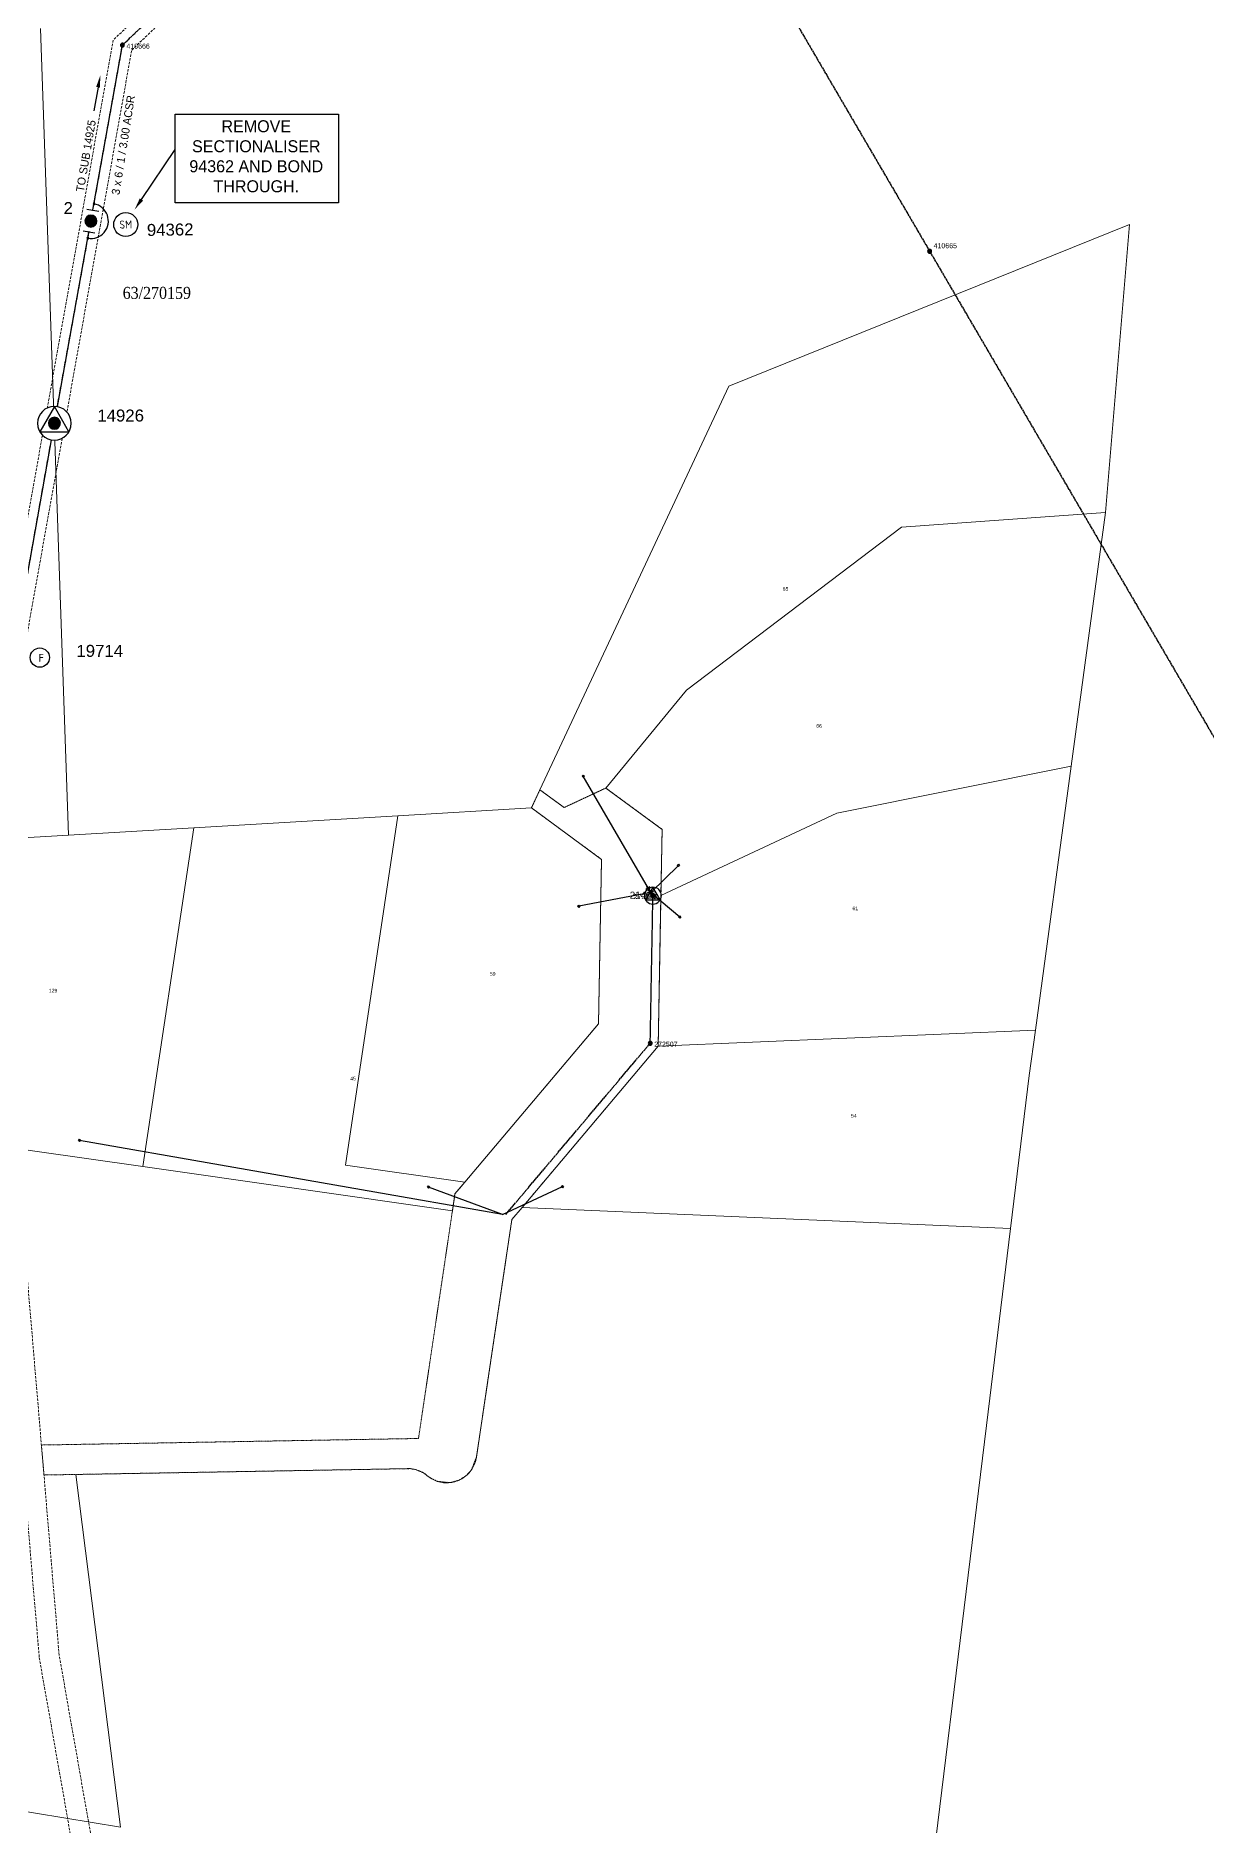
# Model space of a CAD drawing. Header units: metres. Extents: x 209078 to 212397, y 6290320 to 6293148.
# Drawn here: x 211017 to 211602, y 6291434 to 6292328 of the extents above; entities that cross this region are included whole.
import ezdxf
from ezdxf import colors
from ezdxf.entities.mleader import LeaderData, LeaderLine
from ezdxf.enums import TextEntityAlignment as Align
from ezdxf.math import Vec2, Vec3

# ---------------------------------------------------------------- set-up
doc = ezdxf.new("R2010")
doc.units = ezdxf.units.M
for name, pattern in [('Cable Exist OH', [1, 1, 0]), ('HIDDEN', [0.375, 0.25, -0.125]), ('HIDDEN2', [0.1875, 0.125, -0.0625])]:
    doc.linetypes.add(name, pattern=pattern)
doc.layers.get('0').update_dxf_attribs({"color": 6})
doc.layers.add('Cadastre Land Parcels_SP_EXT', color=9, linetype='Continuous', lineweight=5)
doc.layers.add('Cadastre Other Property_SP_EXT', color=9, linetype='HIDDEN', lineweight=5)
for name, color, linetype in [('Equip_LV_EXT', 7, 'Continuous'), ('Equip_SP_HV_EXT', 7, 'Continuous'), ('Mains_HV_EXT', 7, 'Continuous'), ('Mains_HV_NEW', 2, 'Continuous'), ('Mains_HV_NEW_Hardwired', 2, 'Continuous'), ('Notes', 7, 'Continuous'), ('Notes_HV_MISC', 7, 'Continuous'), ('Notes_SP_MISC', 7, 'Continuous'), ('OH_Details_SP_MISC', 7, 'Continuous'), ('Services_SP_EXT', 7, 'Continuous'), ('Sub_SP_TR_HV_LV_EXT', 7, 'Continuous'), ('SupportsOH_SP_TR_HV_LV_SL_EXT', 7, 'Continuous'), ('SupportsOH_SP_TR_HV_LV_SL_MOD', 3, 'Continuous')]:
    doc.layers.add(name, color=color, linetype=linetype)
doc.styles.add('iecARIAL', font='arial.ttf', dxfattribs={"height": 2})
doc.styles.add('iecISOCP', font='isocp.shx')
doc.styles.add('IESYMBOL1', font='isocp.shx')
doc.styles.add('POLE_LABEL', font='arial.ttf')
doc.styles.get("Standard").update_dxf_attribs({"font": 'arial.ttf'})
doc.styles.add('SWITCH_LABEL', font='arial.ttf', dxfattribs={"height": 2.5})

# ---------------------------------------------------------------- blocks, each defined once
blk = doc.blocks.new('SUB_POLE_EXT')
blk.add_wipeout([(0, 4.22), (0.42, 4.2), (0.83, 4.14), (1.21, 4.05), (1.62, 3.9), (1.99, 3.72), (2.35, 3.51), (2.68, 3.26), (2.99, 2.99), (3.28, 2.66), (3.52, 2.34), (3.76, 1.92), (3.9, 1.62), (4.04, 1.23), (4.18, 0.63), (4.22, 0), (4.18, -0.61), (4.06, -1.15), (3.9, -1.62), (3.58, -2.24), (3.22, -2.73), (2.97, -3.01), (2.68, -3.26), (2.36, -3.5), (2, -3.72), (1.64, -3.89), (1.25, -4.03), (0.82, -4.14), (0.42, -4.2), (0, -4.22), (-0.41, -4.2), (-0.8, -4.15), (-1.21, -4.05), (-1.62, -3.9), (-1.99, -3.73), (-2.35, -3.51), (-2.68, -3.26), (-2.96, -3.02), (-3.23, -2.72), (-3.51, -2.35), (-3.71, -2.01), (-3.91, -1.6), (-4.05, -1.21), (-4.16, -0.76), (-4.22, -0.14), (-4.21, 0.39), (-4.14, 0.83), (-4.03, 1.27), (-3.9, 1.63), (-3.71, 2.02), (-3.5, 2.37), (-3.28, 2.67), (-2.99, 2.99), (-2.68, 3.27), (-2.33, 3.52), (-1.98, 3.73), (-1.63, 3.9), (-1.2, 4.05), (-0.78, 4.15), (-0.4, 4.21)])
blk.add_line((2.16, 0.48), (2.16, 0.48, 0))
blk.add_lwpolyline([(-4.22, 0, 1), (4.22, 0, 1)], format="xyb", close=True)
blk.add_lwpolyline([(2.14, 0.52), (0, 4.22), (-3.66, -2.11), (3.66, -2.11)], close=True)
for tag, height, flags, p in [('STREET_CODE', 0.2, 9, (1.5, 0)), ('ASSET_NUM', 3.5, 8, (2, 2)), ('CONSTRUCTED_VOLTAGE', 0.2, 9, (1.5, -0.2)), ('OPERATING_VOLTAGE', 0.2, 9, (1.5, -0.6)), ('OPERATED_BY', 0.2, 9, (1.5, -0.8)), ('ORIENTATION', 0.2, 9, (1.5, -1.2)), ('OWNED_BY', 0.2, 9, (1.5, -1.4)), ('SECONDARY_VOLTAGE', 0.2, 9, (1.5, -1.6)), ('STATE', 0.2, 9, (1.5, -1.8)), ('SUBSTATION_TYPE', 0.2, 9, (1.5, -2)), ('STREETNAME', 0.2, 9, (1.5, -2.8)), ('SUBURB', 0.2, 9, (1.5, -3)), ('Z', 0.2, 1, (1.5, -3.4)), ('NO_PHASES', 0.2, 9, (1.5, -0.4)), ('MAINTAINED_BY', 0.2, 9, (1.5, -1)), ('USAGE', 0.2, 9, (1.5, -2.2)), ('LEGEND', 0.2, 9, (1.5, -2.4)), ('LOCATION', 0.2, 9, (1.5, -2.6)), ('NOTES', 0.2, 9, (1.5, -3.2))]:
    blk.add_attdef(tag, text='', height=height, dxfattribs=dict(flags=flags)).set_placement(p, align=Align.MIDDLE_LEFT)
blk = doc.blocks.new('LV_OH_LINKS_DISTFUSE_EXT')
for p, q in [((0, 0), (0.96, 0)), ((3.84, 0), (4.8, 0))]:
    blk.add_line(p, q)
blk.add_lwpolyline([(3.84, -1.2), (3.84, 1.2), (0.96, -1.2), (0.96, 1.2)], close=True)
at = {"flags": 9}
for tag, p in [('ACTUAL_STATUS', (0, 0)), ('CONSTRUCTED_VOLTAGE', (0, -0.2)), ('OPERATING_VOLTAGE', (0, -0.6)), ('ORIENTATION', (0, -0.8)), ('OWNED_BY', (0, -1)), ('STATE', (0, -1.2)), ('SWITCH_TYPE', (0, -1.4)), ('NO_PHASES', (0, -0.4)), ('USAGE', (0, -1.6)), ('NOTES', (0, -1.8))]:
    blk.add_attdef(tag, text='', height=0.2, dxfattribs=at).set_placement(p, align=Align.MIDDLE_LEFT)
at = {"flags": 1}
blk.add_attdef('Z', (0, 0), '', height=0.2, dxfattribs=at)
blk = doc.blocks.new('CCP_EXT')
blk.add_wipeout([(0, 0.57), (0.57, 0), (0, -0.57), (-0.57, 0)])
blk.add_lwpolyline([(-0.57, 0), (0, 0.57), (0.57, 0), (0, -0.57), (-0.57, 0)])
at = {"flags": 1}
blk.add_attdef('Z', (0, 0), '', height=0.2, dxfattribs=at)
at = {"flags": 9}
for tag, p in [('CCP_TYPE', (0, 0)), ('CONSTRUCTED_VOLTAGE', (0, -0.2)), ('OPERATING_VOLTAGE', (0, -0.6)), ('ORIENTATION', (0, -0.8)), ('OWNED_BY', (0, -1)), ('STATE', (0, -1.8)), ('NO_PHASES', (0, -0.4)), ('USAGE', (0, -1.2)), ('LEGEND', (0, -1.4)), ('LIFE_SUPPORT', (0, -1.6)), ('NOTES', (0, -2))]:
    blk.add_attdef(tag, text='', height=0.2, dxfattribs=at).set_placement(p, align=Align.MIDDLE_LEFT)
blk = doc.blocks.new('POLE_EXT')
blk.add_hatch(color=256).paths.add_polyline_path([(-1, 0, 1), (1, 0, 1)])
blk.add_lwpolyline([(-1, 0, 1), (1, 0, 1)], format="xyb", close=True)
for tag, height, flags, p in [('pNumber', 2.5, 8, (-17.84, 2.07)), ('OWNED_BY', 0.2, 9, (1.35, -0.4)), ('SPECIAL_USE', 0.2, 9, (1.35, -0.8)), ('STATE', 0.2, 9, (1.35, -1)), ('cLV', 0.2, 9, (1.35, -1.4)), ('hDepth', 0.2, 9, (1.35, -1.6)), ('hDia', 0.2, 9, (1.35, -1.8)), ('cHV', 0.2, 9, (1.35, -2)), ('PARENT', 0.2, 9, (1.35, -0.6)), ('USAGE', 0.2, 9, (1.35, -1.2)), ('LBRACKET', 0.2, 9, (1.35, -2.2)), ('LExisting', 0.2, 9, (1.35, -2.4)), ('LANTNUMBER', 0.2, 9, (1.35, -2.6)), ('LOther', 0.2, 9, (1.35, -2.8)), ('LRemove', 0.2, 9, (1.35, -3)), ('cLinedev', 0.2, 9, (1.35, -3.4)), ('pExisting', 0.2, 9, (1.35, -3.8)), ('pFooting', 0.2, 9, (1.35, -4.4)), ('pNew', 0.2, 9, (1.35, -4.6)), ('pRelocate', 0.2, 9, (1.35, -5)), ('pRemove', 0.2, 9, (1.35, -5.2)), ('pReplace', 0.2, 9, (1.35, -5.4)), ('pStay', 0.2, 9, (1.35, -5.6)), ('pType', 0.2, 9, (1.35, -5.8)), ('cspan', 0.2, 9, (1.35, -6)), ('LEGEND', 0.2, 9, (1.35, -3.2)), ('LOCATION', 0.2, 9, (1.35, -3.6)), ('PFNUMBER', 0.2, 9, (1.35, -4)), ('NEWPFNUMBER', 0.2, 9, (1.35, -4.2)), ('STREETNAME', 0.2, 9, (1.35, -6.2)), ('SUBURB', 0.2, 9, (1.35, -6.4)), ('OPERATED_BY', 0.2, 9, (1.36, -7.01)), ('NOTES', 0.2, 9, (1.35, -6.6)), ('MAINTAINED_BY', 0.2, 9, (1.36, -6.81))]:
    blk.add_attdef(tag, text='', height=height, dxfattribs=dict(flags=flags)).set_placement(p, align=Align.MIDDLE_LEFT)
at = {"style": 'POLE_LABEL'}
for tag, height, flags, p in [('ASSET_NUM', 2.5, 8, (2, 2)), ('STRUCTURE_PLANT_NUMBER', 0.2, 9, (1.35, 0.03)), ('STREET_CODE', 0.2, 9, (1.35, -0.2))]:
    blk.add_attdef(tag, text='', height=height, dxfattribs=dict(at, flags=flags)).set_placement(p, align=Align.MIDDLE_LEFT)
at = {"flags": 1}
blk.add_attdef('Z', (1.35, -7.33), '', height=0.2, dxfattribs=at)
blk = doc.blocks.new('*U126')
blk.add_circle((9.93, -3.58), 2.4)
at = {"insert": (9.64, -2.66), "char_height": 2, "width": 1.2998, "attachment_point": 1, "style": 'iecISOCP'}
blk.add_mtext('F', dxfattribs=at)
for tag, height, flags, p in [('STREET_CODE', 0.2, 9, (1.5, 0)), ('ASSET_NUM', 2.5, 8, (2, 2)), ('CONSTRUCTED_VOLTAGE', 0.2, 9, (1.5, -0.2)), ('OPERATING_VOLTAGE', 0.2, 9, (1.5, -0.8)), ('ORIENTATION', 0.2, 9, (1.5, -1)), ('OWNED_BY', 0.2, 9, (1.5, -1.2)), ('STATE', 0.2, 9, (1.5, -1.4)), ('STREETNAME', 0.2, 9, (1.5, -2.2)), ('SUBURB', 0.2, 9, (1.5, -2.4)), ('Z', 0.2, 1, (1.5, -2.8)), ('FLITE_NUMBER', 0.2, 9, (1.5, -0.4)), ('USAGE', 0.2, 9, (1.5, -1.6)), ('LEGEND', 0.2, 9, (1.5, -1.8)), ('LOCATION', 0.2, 9, (1.5, -2)), ('NOTES', 0.2, 9, (1.5, -2.6)), ('INDICATOR_TYPE', 0.2, 9, (1.5, -0.6))]:
    blk.add_attdef(tag, text='', height=height, dxfattribs=dict(flags=flags)).set_placement(p, align=Align.MIDDLE_LEFT)
blk = doc.blocks.new('*U125')
blk.add_circle((8.68, -1.01), 3)
at = {"style": 'IESYMBOL1'}
blk.add_text('SM', height=2, dxfattribs=at).set_placement((8.68, -1.01), align=Align.MIDDLE)
at = {"flags": 1}
blk.add_attdef('Z', (0, 0), '', height=0.2, dxfattribs=at)
at = {"style": 'SWITCH_LABEL'}
for tag, height, flags, p in [('ASSET_NUM', 2.5, 8, (2, 2)), ('STREET_CODE', 0.2, 9, (0, -0.2))]:
    blk.add_attdef(tag, text='', height=height, dxfattribs=dict(at, flags=flags)).set_placement(p, align=Align.MIDDLE_LEFT)
at = {"flags": 9}
for tag, p in [('ACTUAL_STATUS', (0, -0.4)), ('CONSTRUCTED_VOLTAGE', (0, -0.6)), ('OPERATING_VOLTAGE', (0, -1)), ('ORIENTATION', (0, -1.2)), ('OWNED_BY', (0, -1.4)), ('SECTIONALISER_TYPE', (0, -1.6)), ('STATE', (0, -1.8)), ('STREETNAME', (0, -2.6)), ('SUBURB', (0, -2.8)), ('NO_PHASES', (0, -0.8)), ('USAGE', (0, -2)), ('LEGEND', (0, -2.2)), ('LOCATION', (0, -2.4)), ('NOTES', (0, -3))]:
    blk.add_attdef(tag, text='', height=0.2, dxfattribs=at).set_placement(p, align=Align.MIDDLE_LEFT)
blk = doc.blocks.new('End Shackle_NEW')
at = {"flags": 9}
for tag, p in [('OPERATED_BY', (0, -2.01)), ('NOTES', (0, -1.6)), ('MAINTAINED_BY', (0, -1.81))]:
    blk.add_attdef(tag, text='', height=0.2, dxfattribs=at).set_placement(p, align=Align.MIDDLE_LEFT)
blk.add_wipeout([(-0.25, 0), (-0.25, 1.81), (0.25, 1.82), (0.25, 0)])
blk.add_line((1, 1.81), (-1, 1.81))
at = {"flags": 1}
blk.add_attdef('Z', (0, 0), '', height=0.2, dxfattribs=at)
at = {"flags": 9}
for tag, p in [('CONNECTOR_TYPE', (0, 0)), ('CONSTRUCTED_VOLTAGE', (0, -0.2)), ('OPERATING_VOLTAGE', (0, -0.6)), ('ORIENTATION', (0, -0.8)), ('OWNED_BY', (0, -1)), ('STATE', (0, -1.2)), ('NO_PHASES', (0, -0.4)), ('USAGE', (0, -1.4))]:
    blk.add_attdef(tag, text='', height=0.2, dxfattribs=at).set_placement(p, align=Align.MIDDLE_LEFT)
blk = doc.blocks.new('BOND POINT')
blk.add_hatch(color=256).paths.add_polyline_path([(-1, 0, 1), (1, 0, 1)])
blk.add_lwpolyline([(-1, 0, 1), (1, 0, 1)], format="xyb", close=True)

msp = doc.modelspace()

# ---------------------------------------------------------------- linework, layer by layer
at = {"layer": 'Cadastre Land Parcels_SP_EXT', "linetype": 'Continuous'}
for points in [[(210973.47, 6291925.36), (211033.41, 6291928.88), (211019.41, 6292332.06)], [(211019.41, 6292332.06), (211033.41, 6291928.88), (211095.98, 6291932.55), (211198.04, 6291938.53), (211264.74, 6291942.44), (211268.98, 6291951.51), (211363.41, 6292153.21), (211563.56, 6292234.1), (211551.66, 6292090.08), (211534.48, 6291963.36), (211516.58, 6291831.3), (211513.52, 6291808.7), (211504.14, 6291732.14), (211492.11, 6291633.82), (211479.95, 6291534.5), (211467.78, 6291435.19), (211455.62, 6291335.87)], [(210903.44, 6291458.59), (211059.35, 6291432.93), (211037.01, 6291609.27), (211132.59, 6291610.98), (211202.7, 6291612.23), (211203.48, 6291612.23), (211204.27, 6291612.18), (211205.05, 6291612.09), (211205.82, 6291611.96), (211206.59, 6291611.79), (211207.35, 6291611.58), (211208.09, 6291611.33), (211208.83, 6291611.05), (211209.54, 6291610.72), (211210.24, 6291610.36), (211210.92, 6291609.96), (211211.57, 6291609.52), (211212.2, 6291609.06), (211212.69, 6291608.66), (211212.97, 6291608.43), (211213.59, 6291607.95), (211214.24, 6291607.51), (211214.91, 6291607.09), (211215.6, 6291606.72), (211216.31, 6291606.38), (211217.04, 6291606.08), (211217.78, 6291605.82), (211218.53, 6291605.59), (211219.29, 6291605.41), (211220.07, 6291605.27), (211220.85, 6291605.16), (211221.63, 6291605.1), (211222.42, 6291605.08), (211223.2, 6291605.1), (211223.33, 6291605.11), (211224.12, 6291605.18), (211224.89, 6291605.29), (211225.67, 6291605.44), (211226.43, 6291605.63), (211227.18, 6291605.86), (211227.92, 6291606.13), (211228.64, 6291606.43), (211229.35, 6291606.78), (211230.03, 6291607.16), (211230.7, 6291607.58), (211231.35, 6291608.03), (211231.96, 6291608.51), (211232.56, 6291609.03), (211233.12, 6291609.57), (211233.66, 6291610.15), (211234.16, 6291610.75), (211234.64, 6291611.38), (211235.08, 6291612.03), (211235.48, 6291612.7), (211235.85, 6291613.4), (211236.18, 6291614.11), (211236.48, 6291614.84), (211236.73, 6291615.58), (211236.95, 6291616.34), (211237.12, 6291617.1), (211237.26, 6291617.88), (211242.84, 6291655.29), (211254.96, 6291736.64), (211260.12, 6291742.76), (211328.1, 6291823.36), (211329.47, 6291898.73), (211330.06, 6291931.74), (211301.91, 6291952.4), (211281.08, 6291942.63), (211268.98, 6291951.51), (211264.74, 6291942.44), (211299.77, 6291916.74), (211298.27, 6291834.56), (211231.45, 6291755.34), (211226.52, 6291749.48), (211225.27, 6291741.05), (211070.54, 6291763.13), (211016.56, 6291770.83)]]:
    msp.add_lwpolyline(points, dxfattribs=at)
for points in [[(211268.98, 6291951.51), (211281.08, 6291942.63), (211301.91, 6291952.4), (211342.17, 6292001.28), (211449.68, 6292082.85), (211551.66, 6292090.08), (211563.56, 6292234.1), (211363.41, 6292153.21), (211268.98, 6291951.51)], [(211231.45, 6291755.34), (211171.82, 6291763.84), (211198.04, 6291938.53), (211095.98, 6291932.55), (211070.54, 6291763.13), (211225.27, 6291741.05), (211226.52, 6291749.48), (211231.45, 6291755.34)], [(211231.45, 6291755.34), (211298.27, 6291834.56), (211299.77, 6291916.74), (211264.74, 6291942.44), (211198.04, 6291938.53), (211171.82, 6291763.84), (211231.45, 6291755.34)], [(211070.54, 6291763.13), (211095.98, 6291932.55), (211033.41, 6291928.88), (210973.47, 6291925.36), (210951.74, 6291780.57), (211016.56, 6291770.83), (211070.54, 6291763.13)], [(211516.58, 6291831.3), (211328.1, 6291823.36), (211260.12, 6291742.76), (211504.14, 6291732.14), (211513.52, 6291808.7), (211516.58, 6291831.3)]]:
    msp.add_lwpolyline(points, close=True, dxfattribs=at)
at = {"layer": 'Cadastre Other Property_SP_EXT', "linetype": 'HIDDEN2', "ltscale": 10}
msp.add_lwpolyline([(210984.66, 6291919.07), (211018.82, 6291517.65), (211069.78, 6291228), (211080.11, 6291227), (211028.75, 6291518.95), (210994.34, 6291926.59), (211065.01, 6292321.25), (211321.81, 6292566.66), (211315.73, 6292568.19), (211313.3, 6292572.37), (211055.74, 6292326.23), (210984.64, 6291929.15)], dxfattribs=at)
at = {"layer": 'Mains_HV_EXT', "color": 7, "linetype": 'Cable Exist OH'}
for points in [[(211044.63, 6292235.78), (211060.38, 6292323.74), (211194.94, 6292452.44), (211337.8, 6292588.86)], [(211026.34, 6292134.71), (211044.63, 6292235.78)], [(211008.6, 6292034.61), (211026.34, 6292134.71)]]:
    msp.add_lwpolyline(points, dxfattribs=at)
at = {"layer": 'Mains_HV_NEW_Hardwired', "color": 7, "linetype": 'Continuous'}
msp.add_arc((211044.63, 6292235.78), 8.71, 259.74818, 79.84731, dxfattribs=at).dxf.unprotected_set("ltscale", 0)
at = {"layer": 'Notes_SP_MISC'}
msp.add_lwpolyline([(211086.77, 6292289.23), (211168.34, 6292289.23), (211168.34, 6292244.92), (211086.77, 6292244.92)], close=True, dxfattribs=at)
at = {"layer": 'OH_Details_SP_MISC', "color": 7, "linetype": 'Continuous', "flags": 128}
msp.add_lwpolyline([(210989.87, 6291923.98), (211008.6, 6292034.61), (211026.34, 6292134.71), (211044.63, 6292235.78), (211060.38, 6292323.74)], dxfattribs=at)

# ---------------------------------------------------------------- block references
at = {"layer": 'Equip_SP_HV_EXT'}
ref = msp.add_blockref('*U126', (210999.22, 6292024.75), dxfattribs=dict(at, xscale=2, yscale=2, zscale=2))
ref.add_attrib('ASSET_NUM', '19714', dxfattribs={"layer": '0', "height": 6}).set_placement((211060.67, 6292020.96), align=Align.MIDDLE_RIGHT)
at = {"layer": 'Mains_HV_NEW_Hardwired', "color": 7, "linetype": 'Continuous', "xscale": 0.45, "yscale": 0.45, "zscale": 0.45}
for p in [(211046.16, 6292244.36), (211043.08, 6292227.21)]:
    msp.add_blockref('BOND POINT', p, dxfattribs=at).dxf.unprotected_set("ltscale", 0)
at = {"layer": 'Notes_SP_MISC'}
ref = msp.add_blockref('*U125', (211044.63, 6292235.78), dxfattribs=dict(at, xscale=2, yscale=2, zscale=2, rotation=0.9535610948602857))
ref.add_attrib('ASSET_NUM', '94362', dxfattribs={"layer": '0', "height": 6, "rotation": 0.95356, "style": 'SWITCH_LABEL'}).set_placement((211072.58, 6292231.3), align=Align.MIDDLE_LEFT)
at = {"layer": 'SupportsOH_SP_TR_HV_LV_SL_EXT'}
ref = msp.add_blockref('POLE_EXT', (211060.38, 6292323.74), dxfattribs=at)
ref.add_attrib('ASSET_NUM', '410666', dxfattribs={"layer": '0', "height": 2.5, "style": 'POLE_LABEL'}).set_placement((211062.38, 6292324.49), align=Align.TOP_LEFT)
ref = msp.add_blockref('POLE_EXT', (211463.73, 6292220.71), dxfattribs=at)
ref.add_attrib('ASSET_NUM', '410665', dxfattribs={"layer": '0', "height": 2.5, "style": 'POLE_LABEL'}).set_placement((211465.73, 6292221.46), align=Align.BOTTOM_LEFT)
ref = msp.add_blockref('POLE_EXT', (211324.12, 6291824.85), dxfattribs=at)
ref.add_attrib('ASSET_NUM', '272507', dxfattribs={"layer": '0', "height": 2.5, "style": 'POLE_LABEL'}).set_placement((211326.12, 6291825.61), align=Align.TOP_LEFT)

# ---------------------------------------------------------------- texts
at = {"layer": 'Cadastre Land Parcels_SP_EXT'}
for s, p in [('65', (211390.31, 6292051.01)), ('66', (211407.1, 6291982.54)), ('61', (211425.19, 6291891.33)), ('59', (211244.02, 6291858.58)), ('129', (211023.62, 6291850.22)), ('45', (211174.23, 6291806.28)), ('54', (211424.49, 6291787.65))]:
    msp.add_text(s, height=1.8, dxfattribs=at).set_placement(p)
at = {"layer": 'Notes', "insert": (211042.13, 6292268.36), "char_height": 4, "attachment_point": 5, "rotation": 80.3523, "style": 'iecARIAL'}
msp.add_mtext_dynamic_manual_height_columns('{\\fStylus BT|b0|i0|c0|p34;TO SUB 14925}', width=47.6505, gutter_width=10, heights=[0], dxfattribs=at)
at = {"layer": 'Notes_HV_MISC', "insert": (211060.81, 6292273.8), "char_height": 4, "attachment_point": 5, "rotation": 81.03032, "style": 'iecARIAL'}
msp.add_mtext_dynamic_manual_height_columns('{\\fStylus BT|b0|i0|c0|p34;3 x 6 / 1 / 3.00 ACSR}', width=66.2946, gutter_width=10, heights=[0], dxfattribs=at)
at = {"layer": 'Notes_SP_MISC', "color": 7, "linetype": 'Continuous', "insert": (211127.25, 6292268.14), "char_height": 6, "attachment_point": 5, "style": 'iecARIAL'}
msp.add_mtext_dynamic_manual_height_columns('{\\fStylus BT|b0|i0|c0|p34;REMOVE SECTIONALISER 94362 AND BOND THROUGH.}', width=77.3449, gutter_width=10, heights=[0], dxfattribs=at)
at = {"layer": 'Notes_SP_MISC', "color": 7, "linetype": 'Continuous', "insert": (211077.55, 6292199.85), "char_height": 6, "attachment_point": 5}
msp.add_mtext_dynamic_manual_height_columns('{\\fGaramond|b0|i0|c0|p18;63/270159}', width=30.1034, gutter_width=4, heights=[0], dxfattribs=at)

# ---------------------------------------------------------------- leaders
at = {"layer": 'Notes'}
ml = msp.add_multileader_mtext('Standard', dxfattribs=at)
ml.set_content('', color=256)
ml.set_leader_properties()
ml.build(insert=Vec2(0, 0))
ml.multileader.update_dxf_attribs({"has_dogleg": 0, "dogleg_length": 0, "arrow_head_size": 6})
ctx = ml.context
ctx.base_point, ctx.arrow_head_size, ctx.plane_origin, ctx.plane_x_axis, ctx.plane_y_axis = Vec3(211046.05, 6292290.95), 6, Vec3(211044.15, 6292303.97), Vec3(-0.995421, 0.095583), Vec3(-0.095583, -0.995421)
notes = []
notes.append((ctx, [(1, (1, 1, 0), (211046.05, 6292290.95), (-0.123873, -0.992298), 0, [(0, [(211049.29, 6292308.57)], 0, [])])]))
ctx.mtext.insert, ctx.mtext.text_direction, ctx.mtext.rotation, ctx.mtext.flow_direction = Vec3(211043.87, 6292289.16), Vec3(-0.995421, 0.095583), 3.045864, 5
at = {"layer": 'Notes_SP_MISC'}
ml = msp.add_multileader_mtext('Standard', dxfattribs=at)
ml.set_content('', color=256)
ml.set_leader_properties()
ml.build(insert=Vec2(0, 0))
ml.multileader.update_dxf_attribs({"has_dogleg": 0, "dogleg_length": 0, "arrow_head_size": 6})
ctx = ml.context
ctx.base_point, ctx.arrow_head_size, ctx.plane_origin, ctx.plane_x_axis, ctx.plane_y_axis = Vec3(211084.59, 6292274.89), 6, Vec3(211125.08, 6292255.13), Vec3(0.545587, -0.838054), Vec3(0.838054, 0.545587)
ctx.text_align_type = 2
notes.append((ctx, [(0, (1, 1, 0), (211086.77, 6292271.53), (-0.545587, 0.838054), 0, [(0, [(211066.49, 6292241.6)], 0, [])])]))
ctx.mtext.insert, ctx.mtext.text_direction, ctx.mtext.rotation, ctx.mtext.alignment, ctx.mtext.flow_direction = Vec3(211087.36, 6292274.3), Vec3(0.545587, -0.838054), 5.289478, 3, 5
for ctx, leaders in notes:
    for number, flags, end, landing, length, lines in leaders:
        leader = LeaderData()
        leader.index, (leader.has_last_leader_line, leader.has_dogleg_vector, leader.attachment_direction) = number, flags
        leader.last_leader_point, leader.dogleg_vector, leader.dogleg_length = Vec3(end), Vec3(landing), length
        for number, points, colour, breaks in lines:
            line = LeaderLine()
            line.index, line.vertices, line.color, line.breaks = number, Vec3.list(points), colors.encode_raw_color(colour), breaks
            leader.lines.append(line)
        ctx.leaders.append(leader)

# ---------------------------------------------------------------- next in the draw order: block references
at = {"layer": 'Mains_HV_NEW', "color": 7, "linetype": 'Continuous', "xscale": 3, "yscale": 3, "zscale": 3, "rotation": 349.8473059973385}
msp.add_blockref('End Shackle_NEW', (211044.63, 6292235.78), dxfattribs=at).dxf.unprotected_set("ltscale", 0)
at = {"layer": 'Services_SP_EXT'}
for p in [(211290.63, 6291958.32), (211288.4, 6291893.27), (211038.93, 6291776.28), (211213.38, 6291752.92), (211280.2, 6291753.14)]:
    msp.add_blockref('CCP_EXT', p, dxfattribs=at)
at = {"layer": 'Sub_SP_TR_HV_LV_EXT'}
ref = msp.add_blockref('SUB_POLE_EXT', (211026.34, 6292134.71), dxfattribs=dict(at, xscale=2, yscale=2, zscale=2))
ref.add_attrib('ASSET_NUM', '14926', dxfattribs={"layer": '0', "height": 6}).set_placement((211071.13, 6292138.59), align=Align.MIDDLE_RIGHT)
ref = msp.add_blockref('SUB_POLE_EXT', (211325.47, 6291898.61), dxfattribs=at)
ref.add_attrib('ASSET_NUM', '21405', dxfattribs={"layer": '0', "height": 3.5}).set_placement((211327.47, 6291898.86), align=Align.MIDDLE_RIGHT)

# ---------------------------------------------------------------- next in the draw order: linework, layer by layer
at = {"layer": 'Cadastre Land Parcels_SP_EXT', "linetype": 'Continuous'}
for points in [[(211534.49, 6291963.36), (211551.66, 6292090.08), (211449.68, 6292082.85), (211342.17, 6292001.28), (211301.91, 6291952.4), (211330.06, 6291931.74), (211329.47, 6291898.73), (211417.33, 6291939.88), (211534.49, 6291963.36)], [(211516.58, 6291831.3), (211534.49, 6291963.36), (211417.33, 6291939.88), (211329.47, 6291898.73), (211328.1, 6291823.36), (211516.58, 6291831.3)]]:
    msp.add_lwpolyline(points, close=True, dxfattribs=at)
at = {"layer": 'Cadastre Other Property_SP_EXT', "linetype": 'HIDDEN2'}
msp.add_lwpolyline([(211019.89, 6291623.99), (211021.15, 6291609), (211204.27, 6291612.18), (211207.35, 6291611.58), (211210.92, 6291609.96), (211214.24, 6291607.5), (211217.78, 6291605.82), (211224.12, 6291605.18), (211228.64, 6291606.44), (211231.96, 6291608.51), (211234.64, 6291611.38), (211237.26, 6291617.88), (211254.96, 6291736.64), (211328.1, 6291823.36), (211330.06, 6291931.74), (211301.91, 6291952.4), (211281.08, 6291942.63), (211268.98, 6291951.51), (211264.74, 6291942.45), (211299.77, 6291916.74), (211298.27, 6291834.56), (211226.52, 6291749.48), (211225.27, 6291741.06), (211208.31, 6291627.26), (211019.89, 6291623.99)], close=True, dxfattribs=at)
at = {"layer": 'Mains_HV_EXT', "linetype": 'Cable Exist OH'}
msp.add_lwpolyline([(211251.93, 6291739.25), (211324.12, 6291824.85), (211325.47, 6291898.61)], dxfattribs=at)
at = {"layer": 'Services_SP_EXT'}
for points in [[(211324.44, 6291900.13), (211290.63, 6291958.32)], [(211324.44, 6291900.13), (211288.4, 6291893.27)], [(211250.33, 6291739.25), (211038.93, 6291776.28)], [(211250.33, 6291739.25), (211213.38, 6291752.92)], [(211250.33, 6291739.25), (211280.2, 6291753.14)]]:
    msp.add_lwpolyline(points, dxfattribs=at)

# ---------------------------------------------------------------- next in the draw order: block references
at = {"layer": 'Equip_LV_EXT', "rotation": 123.9755640337893}
msp.add_blockref('LV_OH_LINKS_DISTFUSE_EXT', (211325.06, 6291899.22), dxfattribs=at)
at = {"layer": 'Mains_HV_NEW', "color": 7, "linetype": 'Continuous', "xscale": 3, "yscale": 3, "zscale": 3, "rotation": 169.7481808801344}
msp.add_blockref('End Shackle_NEW', (211044.63, 6292235.78), dxfattribs=at).dxf.unprotected_set("ltscale", 0)
at = {"layer": 'SupportsOH_SP_TR_HV_LV_SL_EXT', "xscale": 3, "yscale": 3, "zscale": 3}
msp.add_blockref('POLE_EXT', (211026.34, 6292134.71), dxfattribs=at)
at = {"layer": 'SupportsOH_SP_TR_HV_LV_SL_EXT'}
ref = msp.add_blockref('POLE_EXT', (211325.47, 6291898.61), dxfattribs=at)
ref.add_attrib('ASSET_NUM', '272508', dxfattribs={"layer": '0', "height": 2.5, "style": 'POLE_LABEL'}).set_placement((211327.47, 6291899.36), align=Align.TOP_RIGHT)

# ---------------------------------------------------------------- next in the draw order: block references
at = {"layer": 'Services_SP_EXT'}
for p in [(211338.17, 6291913.69), (211338.86, 6291887.95)]:
    msp.add_blockref('CCP_EXT', p, dxfattribs=at)
at = {"layer": 'SupportsOH_SP_TR_HV_LV_SL_MOD'}
ref = msp.add_blockref('POLE_EXT', (211044.63, 6292235.78), dxfattribs=dict(at, xscale=3, yscale=3, zscale=3))
ref.add_attrib('PNUMBER', '2', (211030.95, 6292239.28), dxfattribs={"height": 6})

# ---------------------------------------------------------------- next in the draw order: linework, layer by layer
at = {"layer": 'Mains_HV_EXT', "linetype": 'Cable Exist OH'}
msp.add_lwpolyline([(211337.8, 6292588.86), (211390.69, 6292345.59), (211623.8, 6291947.02), (211946.79, 6291813.4), (212090.12, 6291691.62), (212091.45, 6291689.33)], dxfattribs=at)
at = {"layer": 'Services_SP_EXT'}
for points in [[(211324.44, 6291900.13), (211338.17, 6291913.69)], [(211324.44, 6291900.13), (211338.86, 6291887.95)]]:
    msp.add_lwpolyline(points, dxfattribs=at)

doc.saveas('drawing.dxf')
